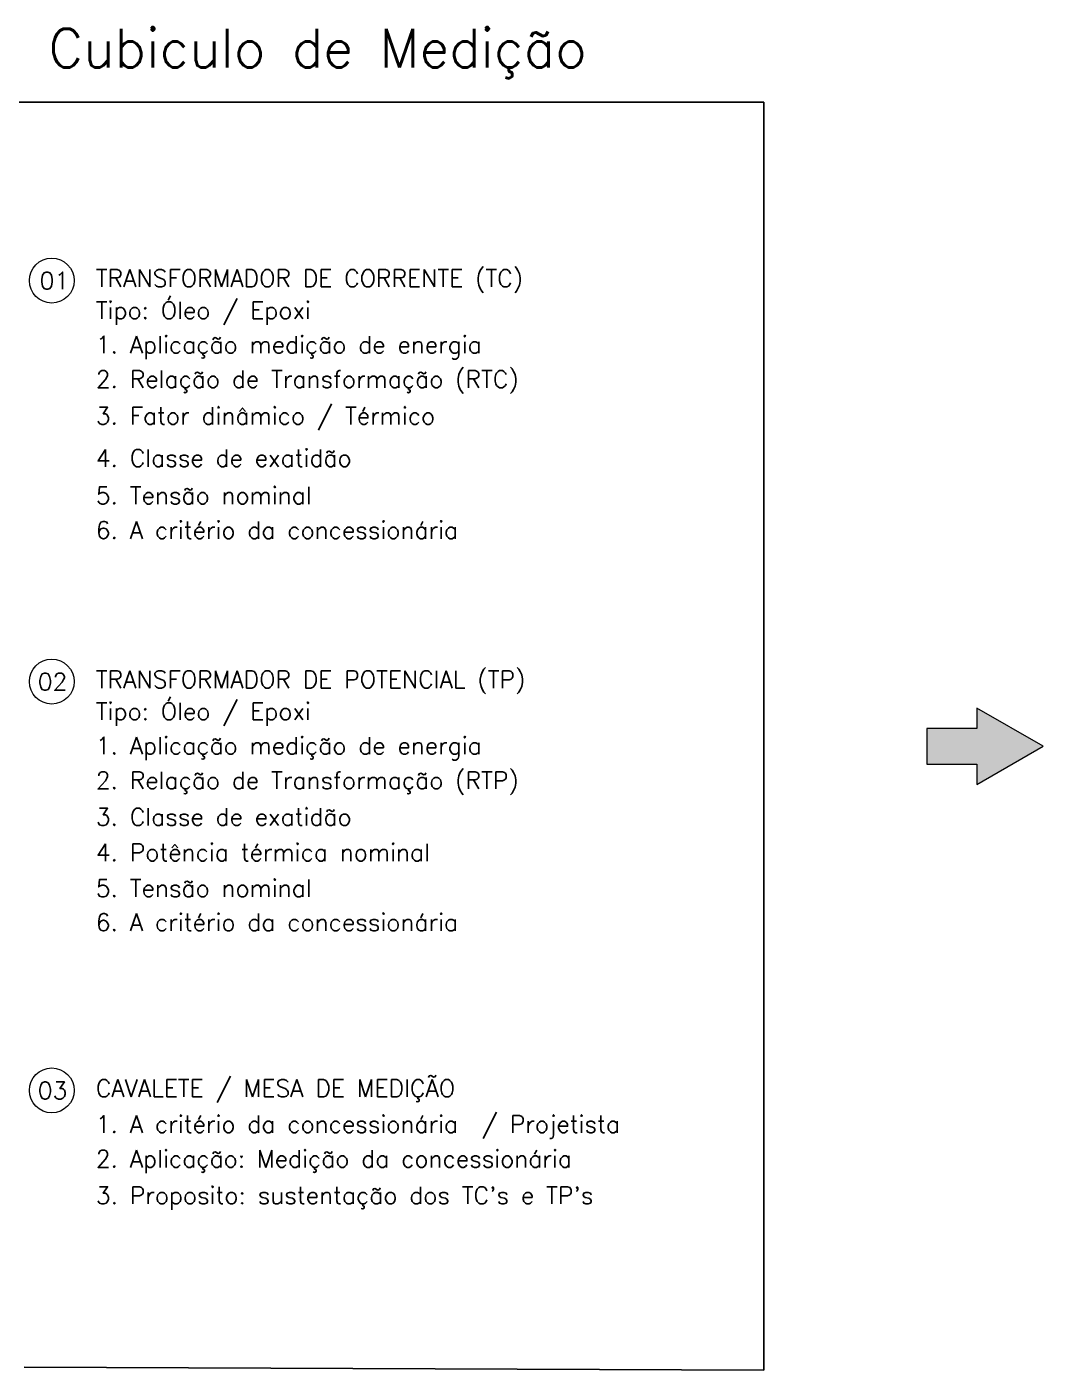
# Model space of a CAD drawing. Extents: x 2368 to 5238, y 905 to 1916.
# Drawn here: x 2399.43 to 2408.85, y 905.8 to 918.25 of the extents above; entities that cross this region are included whole.
import ezdxf

# ---------------------------------------------------------------- set-up
doc = ezdxf.new("R2010")
doc.units = 0
doc.header["$LTSCALE"] = 10
doc.layers.get('0').update_dxf_attribs({"linetype": 'CONTINUOUS'})
doc.layers.add('TEXTO', color=2, linetype='CONTINUOUS', lineweight=15)
doc.styles.add('CP', font='simplex.shx')

msp = doc.modelspace()

# ---------------------------------------------------------------- hatches: boundary and pattern name
at = {"layer": 'TEXTO'}
h = msp.add_hatch(color=1, dxfattribs=at)
h.dxf.hatch_style = 1
h.paths.add_polyline_path([(2408.851, 911.585), (2408.236, 911.94), (2408.236, 911.751), (2407.772, 911.751), (2407.772, 911.419), (2408.236, 911.419), (2408.236, 911.23)])

# ---------------------------------------------------------------- linework, layer by layer
at = {"color": 210}
for p, q in [((2398.538, 917.554), (2406.26, 917.554)), ((2406.26, 917.554), (2406.26, 905.803)), ((2399.402, 905.83), (2406.26, 905.803))]:
    msp.add_line(p, q, dxfattribs=at)
at = {"layer": 'TEXTO', "color": 1}
for p, q in [((2408.851, 911.585), (2408.236, 911.94)), ((2408.236, 911.94), (2408.236, 911.751)), ((2408.236, 911.751), (2407.772, 911.751)), ((2407.772, 911.751), (2407.772, 911.419)), ((2408.236, 911.23), (2408.851, 911.585)), ((2407.772, 911.419), (2408.236, 911.419)), ((2408.236, 911.419), (2408.236, 911.23))]:
    msp.add_line(p, q, dxfattribs=at)
for centre in [(2399.657, 915.902), (2399.657, 912.185), (2399.657, 908.396)]:
    msp.add_circle(centre, 0.208, dxfattribs=at)

# ---------------------------------------------------------------- texts
at = {"layer": 'TEXTO', "style": 'CP'}
msp.add_text('Cubiculo de Medição', height=0.35837, dxfattribs=at).set_placement((2399.626, 917.878))
at = {"layer": 'TEXTO', "color": 1, "style": 'CP'}
for s, p in [('01', (2399.544, 915.821)), ('TRANSFORMADOR DE CORRENTE (TC)', (2400.065, 915.843)), ('02', (2399.527, 912.104)), ('TRANSFORMADOR DE POTENCIAL (TP)', (2400.065, 912.125)), ('CAVALETE / MESA DE MEDIÇÃO', (2400.065, 908.336)), ('03', (2399.527, 908.315))]:
    msp.add_text(s, height=0.16, dxfattribs=at).set_placement(p)
at = {"layer": 'TEXTO', "color": 2, "style": 'CP'}
for s, p in [('Tipo: Óleo / Epoxi', (2400.065, 915.546)), ('1. Aplicação medição de energia', (2400.065, 915.228)), ('2. Relação de Transformação (RTC)', (2400.065, 914.908)), ('3. Fator dinâmico / Térmico', (2400.065, 914.568)), ('4. Classe de exatidão', (2400.065, 914.177)), ('5. Tensão nominal', (2400.065, 913.83)), ('6. A critério da concessionária', (2400.065, 913.509)), ('Tipo: Óleo / Epoxi', (2400.065, 911.829)), ('1. Aplicação medição de energia', (2400.065, 911.511)), ('2. Relação de Transformação (RTP)', (2400.065, 911.19)), ('3. Classe de exatidão', (2400.065, 910.851)), ('4. Potência térmica nominal', (2400.065, 910.522)), ('5. Tensão nominal', (2400.065, 910.19)), ('6. A critério da concessionária', (2400.065, 909.874)), ('1. A critério da concessionária  / Projetista', (2400.065, 908.003)), ('2. Aplicação: Medição da concessionária', (2400.065, 907.682)), ("3. Proposito: sustentação dos TC's e TP's ", (2400.065, 907.343))]:
    msp.add_text(s, height=0.16, dxfattribs=at).set_placement(p)

doc.saveas('drawing.dxf')
